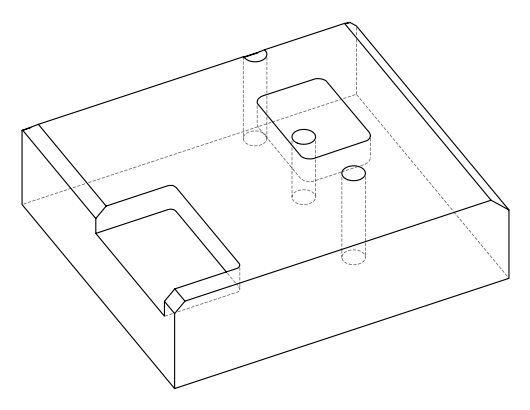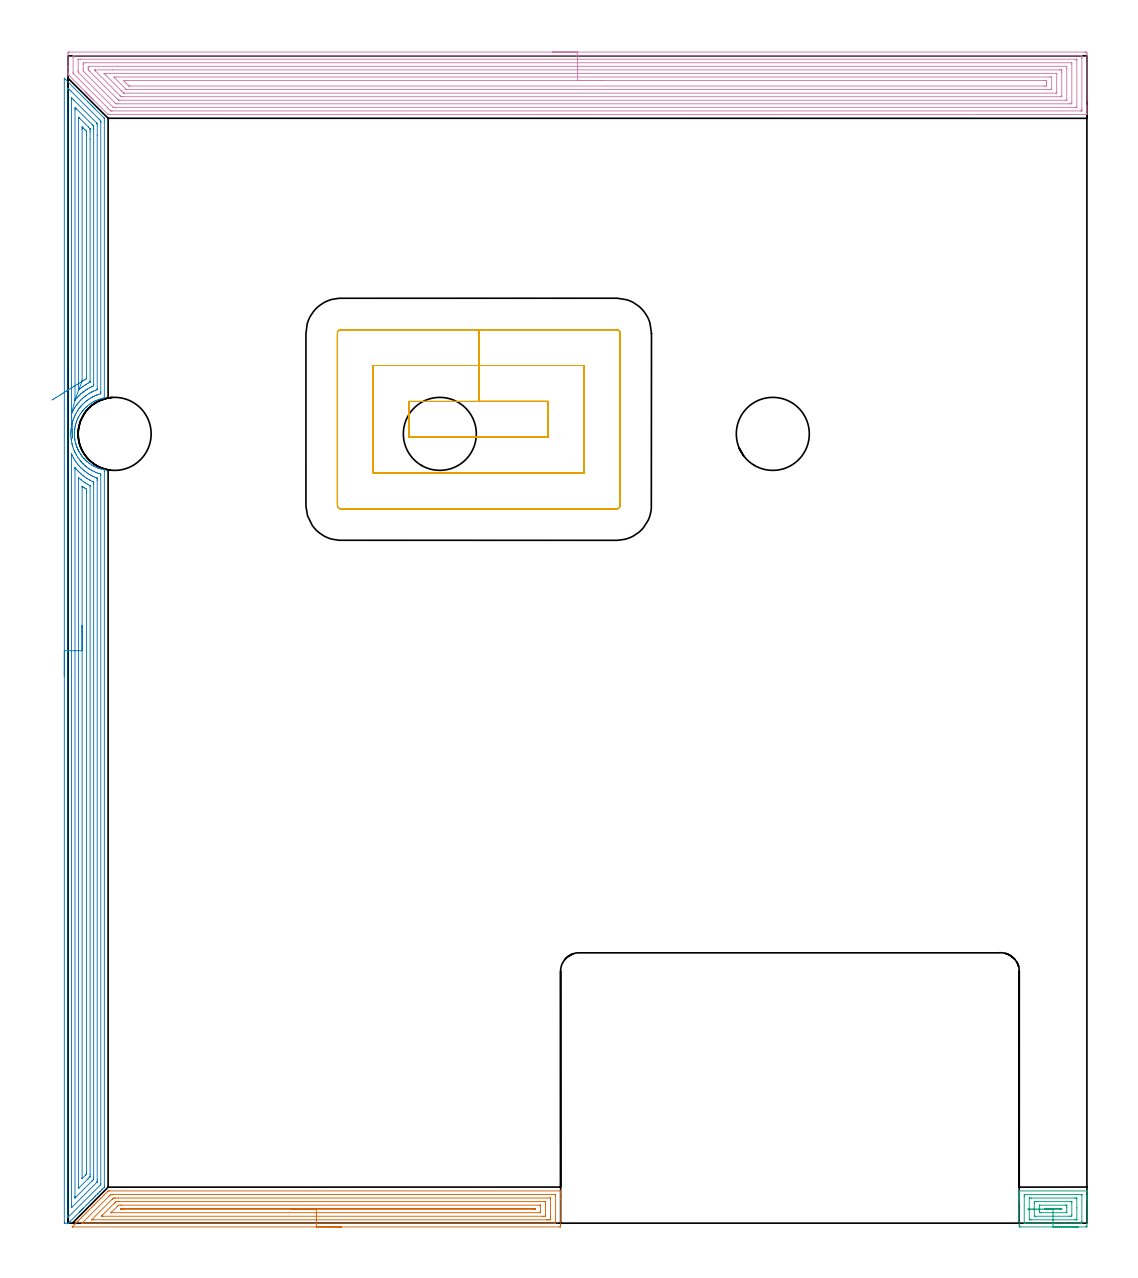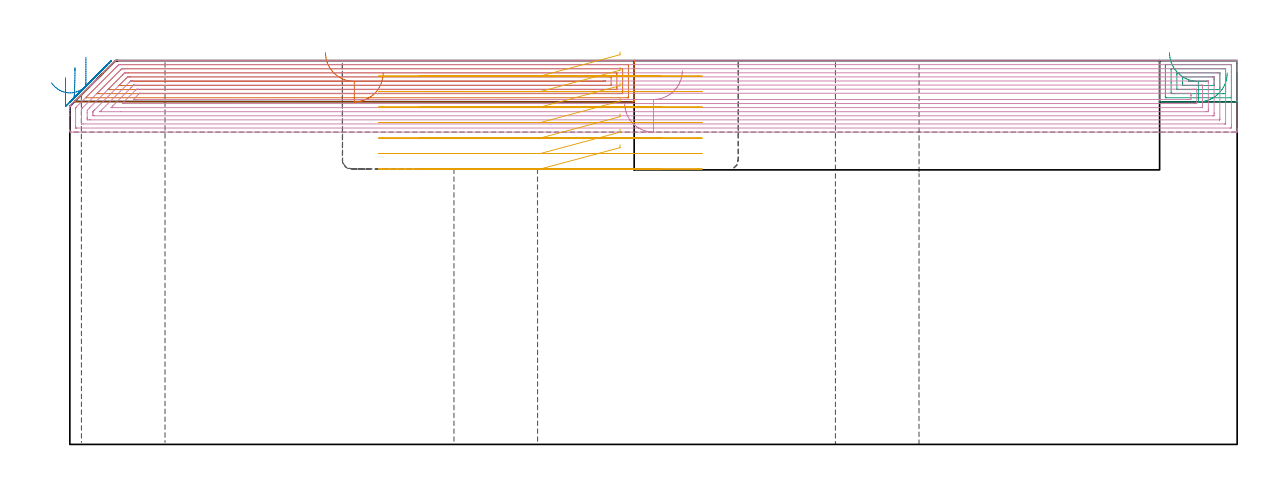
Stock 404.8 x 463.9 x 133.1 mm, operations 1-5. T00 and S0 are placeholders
(PLAN: 9 operations, 3 tool changes, 177.2 min)
(1 AREA_MILL | FG_CHAMFER_SURFACE | UGT0205_001 | 9.15 min | 20721 mm3)
(2 AREA_MILL_1 | FG_CHAMFER_SURFACE_1 | UGT0205_001 | 21 min | 57027 mm3)
(3 AREA_MILL_2 | FG_CHAMFER_SURFACE_2 | UGT0205_001 | 1.47 min | 3467 mm3)
(4 AREA_MILL_3 | FG_CHAMFER_SURFACE_3 | UGT0205_001 | 29.19 min | 122460 mm3)
(5 MILL_RECTANGULAR_POCKET | POCKET_RECTANGULAR_STRAIGHT | NXT0201_007 | Follow Part, ap 6.25, ae 75% | 11.94 min | 489332 mm3)
(6 MILL_SLOT | SLOT_PARTIAL_RECTANGULAR | NXT0201_011 | Follow Part, ap 3, ae 75% | 102.95 min | 739385 mm3)
(7 INDEXABLE_INSERT_DRILL_THROUGH_HOLE_FROM_SOLID | STEP1HOLE | NXT0302_029 | 0.55 min | 86597 mm3)
(8 INDEXABLE_INSERT_DRILL_THROUGH_HOLE_FROM_SOLID_1 | STEP1HOLE_1 | NXT0302_029 | 0.41 min | 63104 mm3)
(9 INDEXABLE_INSERT_DRILL_THROUGH_HOLE_FROM_SOLID_2 | STEP1HOLE_2 | NXT0302_029 | 0.55 min | 87739 mm3)
(TOOL UGT0205_001 | Chamfer Mill 20 x 3 x 45 deg. | D20 FL50 Z2)
(TOOL NXT0201_007 | ENDMILL 25mm [R216.25-25050GCK54P 1620] | D25 R3 FL54 Z5)
(TOOL NXT0201_011 | ENDMILL 12mm [2P460-1200-NA 1630] | D12 FL38 Z6)
(TOOL NXT0302_029 | Index. Insert Drill 29mm [880-D2900L32-05] | D29 PA176 FL145 Z2)
(OP 1 AREA_MILL)
G17 G21 G94 G90
T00 M6
G54
G17 G0 G90 X108.65 Y-1.5 S1061 M3
G43 Z143.1 H0
Z128.8
G94 G1 X108.612 Z127.928 F250.
X108.498 Z127.064
X108.309 Z126.212
X108.047 Z125.38
X107.713 Z124.574
X107.31 Z123.8
X106.841 Z123.064
X106.31 Z122.372
X105.721 Z121.729
X105.078 Z121.14
X104.386 Z120.609
X103.65 Z120.14
X102.876 Z119.737
X102.07 Z119.403
X101.238 Z119.141
X100.386 Z118.952
X99.521 Z118.838
X98.65 Z118.8
X1.766
X1.733 Y-1.499 Z118.801
X1.618 Y-1.492 Z118.806
X1.67 Y-1.434 Z118.864
X1.766 Y-1.334 Z118.964
X2.777 Y-0.323 Z119.976
X2.993 Y-0.106 Z120.192
X3.105 Y0.007 Z120.303
X3.45 Y0.35 Z120.65
X3.648 Y0.548 Z120.848
X3.879 Y0.78 Z121.078
X3.998 Y0.9 Z121.196
X4.366 Y1.266 Z121.566
X4.519 Y1.419 Z121.719
X5.058 Y1.96 Z122.255
X5.337 Y2.238 Z122.537
X5.39 Y2.29 Z122.59
X5.943 Y2.846 Z123.141
X6.23 Y3.13 Z123.43
X6.829 Y3.731 Z124.027
X7.123 Y4.023 Z124.323
X7.715 Y4.617 Z124.912
X8.003 Y4.904 Z125.203
X8.016 Y4.916 Z125.216
X8.6 Y5.502 Z125.798
X8.946 Y5.846 Z126.146
X9.486 Y6.388 Z126.684
X10.078 Y6.978 Z127.278
X10.249 Y7.15 Z127.447
X10.372 Y7.273 Z127.57
X10.964 Y7.864 Z128.163
X11.133 Y8.035 Z128.332
X11.257 Y8.159 Z128.456
X11.849 Y8.749 Z129.049
X12.035 Y8.936 Z129.233
X12.143 Y9.045 Z129.342
X12.735 Y9.635 Z129.935
X12.927 Y9.829 Z130.126
X13.029 Y9.93 Z130.228
X13.62 Y10.52 Z130.82
X14.267 Y11.167 Z131.466
X15.16 Y12.06 Z132.359
X15.357 Y12.257 Z132.557
X15.835 Y12.735 Z133.035
X15.905 Y12.799 Z133.085
X16.499 Y12.8 Z133.1
X195.534
X195.69 Y12.797 Z133.088
X195.693 Y12.777 Z133.068
X195.7 Y12.422 Z132.722
Y12.064 Z132.363
Y11.406 Z131.701
Y10.192 Z130.488
Y9.635 Z129.929
Y-0.713 Z119.584
X195.697 Y-0.991 Z119.306
X195.691 Y-1.492 Z118.806
X195.595 Y-1.495 Z118.803
X195.088 Y-1.5 Z118.8
X98.65
Y-0.086 Z120.214
X5.764
X5.588 Y-0.083 Z120.217
X5.502 Y-0.079 Z120.221
X5.483 Y-0.077 Z120.223
X5.489 Y-0.069 Z120.231
X5.521 Y-0.033 Z120.267
X5.613 Y0.063 Z120.363
X5.709 Y0.159 Z120.459
X16.284 Y10.734 Z131.034
X16.499 Y10.947 Z131.247
X16.734 Y11.173 Z131.473
X16.961 Y11.379 Z131.679
X17.392 Y11.385 Z131.685
X17.413 Y11.386 Z131.686
X193.524 Y11.385 Z131.685
X193.624 Y11.384 Z131.684
X193.674 Y11.381 Z131.681
X193.69 Y11.379 Z131.679
X193.692 Y11.363 Z131.663
X193.696 Y11.256 Z131.556
X193.7 Y11.011 Z131.311
Y0.385 Z120.685
X193.696 Y-0.01 Z120.29
X193.692 Y-0.062 Z120.238
X193.688 Y-0.08 Z120.22
X193.682 Y-0.081 Z120.219
X193.629 Y-0.084 Z120.216
X193.52 Y-0.085 Z120.215
X193.302 Y-0.086 Z120.214
X98.65
Y1.328 Z121.628
X10.249 Y1.329 Z121.629
X9.694 Y1.33 Z121.63
X9.379 Y1.333 Z121.633
X9.356 Y1.335 Z121.635
X9.349 Y1.34 Z121.64
X9.35 Y1.345 Z121.645
X9.356 Y1.356 Z121.656
X17.514 Y9.514 Z129.814
X17.637 Y9.635 Z129.935
X17.964 Y9.953 Z130.253
X18.285 Y9.965 Z130.265
X18.841 Y9.97 Z130.27
X20.071 Y9.972 Z130.272
X191.516 Y9.971 Z130.271
X191.629 Y9.969 Z130.269
X191.669 Y9.967 Z130.267
X191.685 Y9.966 Z130.266
X191.69 Y9.938 Z130.238
X191.695 Y9.817 Z130.117
X191.699 Y9.635 Z129.935
X191.7 Y2.368 Z122.668
X191.696 Y1.665 Z121.965
X191.692 Y1.49 Z121.79
X191.676 Y1.335 Z121.635
X191.516 Y1.334 Z121.634
X190.961 Y1.33 Z121.63
X190.623 Y1.329 Z121.629
X190.07 Y1.328 Z121.628
X98.65
Y2.743 Z123.043
X13.82
X13.625 Y2.744 Z123.044
X13.305 Y2.75 Z123.05
X13.214 Y2.754 Z123.054
X13.27 Y2.815 Z123.115
X13.343 Y2.893 Z123.193
X13.408 Y2.959 Z123.259
X13.6 Y3.151 Z123.451
X18.299 Y7.85 Z128.15
X18.745 Y8.293 Z128.593
X18.892 Y8.437 Z128.737
X19.009 Y8.548 Z128.848
X19.178 Y8.552 Z128.852
X19.374 Y8.555 Z128.855
X20.071 Y8.557 Z128.857
X20.265
X189.031
X189.596 Y8.553 Z128.853
X189.657 Y8.551 Z128.851
X189.69 Y8.548 Z128.848
X189.692 Y8.503 Z128.803
X189.696 Y8.3 Z128.6
X189.7 Y7.894 Z128.194
Y3.436 Z123.736
X189.695 Y3.008 Z123.308
X189.691 Y2.795 Z123.095
X189.688 Y2.749 Z123.049
X189.636 Y2.747 Z123.047
X189.534 Y2.745 Z123.045
X188.837 Y2.743 Z123.043
X188.643
X98.65
Y4.157 Z124.457
X17.226
X17.115 Y4.159 Z124.459
X17.077 Y4.162 Z124.462
X17.073 Y4.163 Z124.463
X17.084 Y4.178 Z124.478
X17.136 Y4.236 Z124.536
X17.22 Y4.322 Z124.622
X17.306 Y4.408 Z124.708
X19.529 Y6.631 Z126.931
X19.877 Y6.978 Z127.278
X19.974 Y7.074 Z127.374
X20.009 Y7.106 Z127.406
X20.038 Y7.128 Z127.428
X20.071 Y7.136 Z127.436
X20.799 Y7.142 Z127.442
X20.964 Y7.143 Z127.443
X187.217
X187.55 Y7.141 Z127.441
X187.644 Y7.139 Z127.439
X187.691 Y7.135 Z127.435
X187.694 Y7.126 Z127.426
X187.698 Y7.07 Z127.37
X187.699 Y6.978 Z127.278
Y4.565 Z124.865
X187.695 Y4.322 Z124.622
X187.69 Y4.168 Z124.468
X187.384 Y4.161 Z124.461
X187.217 Y4.158 Z124.458
X98.65 Y4.157 Z124.457
Y5.571 Z125.871
X21.857
X21.489 Y5.572 Z125.872
X21.017 Y5.577 Z125.877
X20.964 Y5.578 Z125.878
X20.96 Y5.601 Z125.901
X20.964 Y5.612 Z125.912
X21.06 Y5.701 Z126.001
X21.095 Y5.722 Z126.022
X21.137 Y5.724 Z126.024
X21.332 Y5.728 Z126.028
X21.49 Y5.729 Z126.029
X21.857
X185.106 Y5.728 Z126.028
X185.265 Y5.727 Z126.027
X185.639 Y5.722 Z126.022
X185.69 Y5.716 Z126.016
X185.692 Y5.67 Z125.97
X185.669 Y5.578 Z125.878
X185.564 Y5.576 Z125.876
X185.265 Y5.573 Z125.873
X184.898 Y5.571 Z125.871
X184.532
X98.65
X97.778 Z125.909
X96.913 Z126.023
X96.062 Z126.212
X95.23 Z126.474
X94.424 Z126.808
X93.65 Z127.211
X92.914 Z127.68
X92.222 Z128.211
X91.579 Z128.8
X90.989 Z129.443
X90.458 Z130.135
X89.99 Z130.871
X89.587 Z131.645
X89.253 Z132.451
X88.991 Z133.283
X88.802 Z134.135
X88.688 Z135.
X88.65 Z135.871
G0 Z143.1
M5
M2
(OP 2 AREA_MILL_1)
G17 G21 G94 G90
T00 M6
G54
G17 G0 G90 X-1.5 Y217.45 S1061 M3
G43 Z143.1 H0
Z127.2
G94 G1 Y217.488 Z126.328 F250.
Y217.602 Z125.464
Y217.791 Z124.612
Y218.053 Z123.78
Y218.387 Z122.974
Y218.79 Z122.2
Y219.259 Z121.464
Y219.79 Z120.772
Y220.379 Z120.129
Y221.022 Z119.54
Y221.714 Z119.008
Y222.45 Z118.54
Y223.224 Z118.137
Y224.03 Z117.803
Y224.862 Z117.541
Y225.714 Z117.352
Y226.579 Z117.238
Y227.45 Z117.2
Y454.584
X-1.498 Y454.882 Z117.202
X-1.497 Y454.889 Z117.203
X-1.493 Y454.892 Z117.206
X-1.473 Y454.873 Z117.227
X-1.045 Y454.446 Z117.652
X7.846 Y445.554 Z126.546
X8.213 Y445.188 Z126.91
X8.696 Y444.704 Z127.396
X8.938 Y444.463 Z127.636
X9.095 Y444.307 Z127.79
X9.248 Y444.153 Z127.946
X9.385 Y444.016 Z128.083
X9.536 Y443.866 Z128.231
X9.683 Y443.718 Z128.381
X9.831 Y443.57 Z128.529
X9.977 Y443.425 Z128.672
X10.119 Y443.282 Z128.816
X10.278 Y443.123 Z128.976
X10.418 Y442.984 Z129.114
X10.554 Y442.847 Z129.252
X10.725 Y442.676 Z129.422
X14.297 Y439.104 Z132.995
X14.387 Y439.007 Z133.085
X14.394 Y438.996 Z133.092
X14.4 Y438.211 Z133.1
Y327.995
X14.396 Y327.874 Z133.09
X14.198 Y327.82 Z132.893
X14.1 Y327.797 Z132.798
X13.653 Y327.697 Z132.351
X12.775 Y327.461 Z131.474
X12.458 Y327.362 Z131.157
X12.336 Y327.323 Z131.034
X12.181 Y327.269 Z130.879
X11.899 Y327.171 Z130.597
X11.022 Y326.8 Z129.718
X10.859 Y326.72 Z129.553
X10.66 Y326.624 Z129.359
X10.569 Y326.579 Z129.268
X10.418 Y326.505 Z129.113
X10.332 Y326.463 Z129.03
X10.144 Y326.371 Z128.843
X9.963 Y326.276 Z128.663
X9.266 Y325.853 Z127.965
X8.552 Y325.381 Z127.252
X8.389 Y325.26 Z127.088
X7.512 Y324.561 Z126.211
X7.435 Y324.495 Z126.133
X7.425 Y324.487 Z126.123
X7.332 Y324.4 Z126.028
X7.112 Y324.198 Z125.812
X7.025 Y324.117 Z125.724
X6.891 Y323.985 Z125.589
X6.635 Y323.736 Z125.333
X6.498 Y323.593 Z125.196
X6.238 Y323.305 Z124.937
X6.123 Y323.176 Z124.821
X6.009 Y323.045 Z124.708
X5.757 Y322.752 Z124.457
X5.713 Y322.698 Z124.413
X5.376 Y322.255 Z124.073
X5.277 Y322.12 Z123.977
X5.048 Y321.804 Z123.748
X4.88 Y321.552 Z123.579
X4.484 Y320.91 Z123.184
X4.238 Y320.468 Z122.936
X4.165 Y320.328 Z122.861
X4.003 Y320.022 Z122.702
X3.794 Y319.57 Z122.492
X3.599 Y319.121 Z122.297
X3.424 Y318.675 Z122.123
X3.263 Y318.227 Z121.962
X3.125 Y317.808 Z121.825
X2.998 Y317.332 Z121.695
X2.866 Y316.756 Z121.562
X2.811 Y316.524 Z121.51
X2.792 Y316.438 Z121.49
X2.695 Y315.863 Z121.391
X2.64 Y315.544 Z121.338
X2.604 Y315.262 Z121.302
X2.584 Y315.097 Z121.28
X2.575 Y314.97 Z121.267
X2.547 Y314.649 Z121.244
X2.531 Y314.237 Z121.225
X2.526 Y314.076 Z121.215
X2.512 Y313.755 Z121.206
X2.517 Y313.59 Z121.204
X2.524 Y313.183 Z121.213
X2.525 Y313.068 Z121.22
X2.528 Y312.861 Z121.226
X2.555 Y312.413 Z121.252
X2.568 Y312.29 Z121.262
X2.586 Y312.106 Z121.285
X2.601 Y311.966 Z121.299
X2.687 Y311.397 Z121.381
X2.733 Y311.072 Z121.431
X2.919 Y310.177 Z121.616
X2.949 Y310.058 Z121.646
X3.016 Y309.783 Z121.716
X3.029 Y309.735 Z121.729
X3.125 Y309.391 Z121.825
X3.201 Y309.165 Z121.9
X3.31 Y308.835 Z122.01
X3.364 Y308.691 Z122.063
X3.478 Y308.389 Z122.174
X3.528 Y308.272 Z122.222
X3.584 Y308.134 Z122.282
X3.715 Y307.825 Z122.41
X3.813 Y307.59 Z122.511
X3.853 Y307.494 Z122.551
X3.907 Y307.379 Z122.604
X3.926 Y307.336 Z122.624
X3.952 Y307.284 Z122.649
X4.003 Y307.179 Z122.701
X4.041 Y307.106 Z122.74
X4.134 Y306.932 Z122.831
X4.273 Y306.668 Z122.973
X4.309 Y306.6 Z123.008
X4.568 Y306.15 Z123.267
X4.841 Y305.706 Z123.54
X4.88 Y305.646 Z123.579
X5.022 Y305.444 Z123.717
X5.127 Y305.291 Z123.824
X5.172 Y305.225 Z123.869
X5.471 Y304.811 Z124.171
X5.612 Y304.628 Z124.312
X5.63 Y304.606 Z124.33
X5.769 Y304.435 Z124.468
X6.213 Y303.917 Z124.91
X6.303 Y303.819 Z125.
X6.423 Y303.689 Z125.119
X6.636 Y303.465 Z125.332
X7.087 Y303.023 Z125.786
X7.378 Y302.764 Z126.076
X7.511 Y302.645 Z126.211
X8.137 Y302.128 Z126.834
X8.262 Y302.031 Z126.96
X8.39 Y301.939 Z127.087
X9.267 Y301.341 Z127.964
X9.434 Y301.234 Z128.132
X9.787 Y301.027 Z128.486
X9.977 Y300.923 Z128.676
X10.143 Y300.832 Z128.843
X11.021 Y300.393 Z129.72
X11.299 Y300.274 Z129.998
X11.517 Y300.181 Z130.216
X11.767 Y300.085 Z130.467
X11.898 Y300.035 Z130.597
X12.031 Y299.991 Z130.729
X12.181 Y299.941 Z130.877
X12.606 Y299.798 Z131.306
X12.638 Y299.788 Z131.338
X12.776 Y299.742 Z131.474
X13.063 Y299.662 Z131.758
X13.654 Y299.497 Z132.35
X14.051 Y299.404 Z132.75
X14.369 Y299.341 Z133.069
X14.393 Y299.328 Z133.093
X14.4 Y298.894 Z133.1
Y14.903
X14.394 Y14.303 Z133.089
X14.387 Y14.286 Z133.086
X14.386 Y14.285 Z133.085
X13.626 Y13.526 Z132.326
X13.357 Y13.255 Z132.053
X12.774 Y12.674 Z131.474
X12.475 Y12.373 Z131.17
X11.877 Y11.777 Z130.577
X11.593 Y11.491 Z130.288
X10.916 Y10.816 Z129.616
X10.539 Y10.438 Z129.236
X9.988 Y9.888 Z128.688
X9.646 Y9.545 Z128.343
X9.059 Y8.959 Z127.759
X8.36 Y8.26 Z127.06
X7.412 Y7.312 Z126.111
X6.073 Y5.972 Z124.772
X6.009 Y5.907 Z124.706
X5.947 Y5.846 Z124.646
X5.775 Y5.675 Z124.474
X5.715 Y5.614 Z124.412
X5.657 Y5.556 Z124.356
X5.477 Y5.377 Z124.176
X5.421 Y5.32 Z124.118
X5.367 Y5.266 Z124.065
X5.18 Y5.079 Z123.879
X5.127 Y5.026 Z123.824
X5.076 Y4.976 Z123.775
X4.882 Y4.782 Z123.581
X4.833 Y4.732 Z123.53
X4.786 Y4.686 Z123.485
X4.584 Y4.484 Z123.283
X4.54 Y4.438 Z123.237
X0.719 Y0.619 Z119.419
X0.417 Y0.316 Z119.116
X0.278 Y0.176 Z118.974
X0.117 Y0.019 Z118.814
X0.093 Y0.004 Z118.79
X0.057 Y0.001 Z118.756
X0.044 Y0. Z118.742
X-1.21 Z117.485
X-1.375 Z117.321
X-1.491 Y0.003 Z117.205
X-1.496 Y0.167 Z117.204
X-1.5 Y0.398 Z117.2
Y227.45
X-0.086 Z118.614
X-0.085 Y450.635 Z118.615
X-0.084 Y450.714 Z118.616
X-0.079 Y450.999 Z118.621
X0.013 Y450.925 Z118.713
X0.233 Y450.714 Z118.933
X0.719 Y450.231 Z119.419
X1.13 Y449.821 Z119.83
X12.181 Y438.769 Z130.881
X12.735 Y438.211 Z131.435
X12.924 Y438.014 Z131.624
X12.979 Y437.951 Z131.679
X12.981 Y437.905 Z131.681
X12.983 Y437.804 Z131.683
X12.986 Y437.396 Z131.686
Y437.318
X12.985 Y330.23 Z131.685
Y330.151
X12.979 Y329.745 Z131.679
X12.966 Y329.558 Z131.666
X12.814 Y329.511 Z131.514
X12.181 Y329.322 Z130.881
X12.133 Y329.307 Z130.833
X11.98 Y329.258 Z130.68
X11.482 Y329.074 Z130.182
X11.299 Y329. Z129.999
X10.859 Y328.812 Z129.559
X10.418 Y328.615 Z129.118
X10.249 Y328.536 Z128.949
X9.894 Y328.365 Z128.594
X9.656 Y328.243 Z128.356
X9.536 Y328.177 Z128.236
X9.096 Y327.918 Z127.796
X8.654 Y327.651 Z127.354
X8.546 Y327.582 Z127.246
X8.377 Y327.472 Z127.077
X8.017 Y327.225 Z126.717
X7.773 Y327.05 Z126.473
X7.508 Y326.847 Z126.208
X7.164 Y326.579 Z125.864
X7.013 Y326.456 Z125.713
X6.891 Y326.354 Z125.591
X6.537 Y326.044 Z125.237
X6.145 Y325.686 Z124.845
X6.076 Y325.619 Z124.776
X6.009 Y325.552 Z124.709
X5.638 Y325.169 Z124.338
X5.29 Y324.793 Z123.99
X5.213 Y324.706 Z123.913
X5.127 Y324.606 Z123.827
X4.808 Y324.223 Z123.508
X4.554 Y323.9 Z123.254
X4.42 Y323.723 Z123.12
X4.246 Y323.486 Z122.946
X4.049 Y323.206 Z122.749
X3.914 Y323.007 Z122.614
X3.699 Y322.668 Z122.399
X3.355 Y322.114 Z122.055
X3.048 Y321.541 Z121.748
X2.879 Y321.221 Z121.579
X2.75 Y320.95 Z121.45
X2.482 Y320.372 Z121.182
X2.469 Y320.342 Z121.169
X2.463 Y320.328 Z121.163
X2.217 Y319.703 Z120.917
X2.118 Y319.435 Z120.818
X1.981 Y319.049 Z120.681
X1.815 Y318.542 Z120.515
X1.786 Y318.448 Z120.486
X1.766 Y318.374 Z120.466
X1.6 Y317.728 Z120.3
X1.586 Y317.664 Z120.286
X1.582 Y317.649 Z120.282
X1.428 Y316.931 Z120.128
X1.396 Y316.756 Z120.096
X1.298 Y316.169 Z119.998
X1.25 Y315.863 Z119.95
X1.189 Y315.386 Z119.889
X1.155 Y314.97 Z119.855
X1.132 Y314.551 Z119.832
X1.112 Y314.076 Z119.812
X1.102 Y313.688 Z119.802
X1.111 Y313.183 Z119.811
X1.121 Y312.776 Z119.821
X1.148 Y312.29 Z119.848
X1.194 Y311.809 Z119.894
X1.246 Y311.397 Z119.946
X1.338 Y310.77 Z120.038
X1.383 Y310.504 Z120.083
X1.552 Y309.66 Z120.252
X1.563 Y309.611 Z120.263
X1.6 Y309.451 Z120.3
X1.8 Y308.718 Z120.5
X1.888 Y308.427 Z120.588
X2.096 Y307.825 Z120.796
X2.415 Y307. Z121.115
X2.443 Y306.932 Z121.143
X2.482 Y306.841 Z121.182
X2.728 Y306.288 Z121.428
X2.849 Y306.039 Z121.549
X3.265 Y305.246 Z121.965
X3.323 Y305.146 Z122.023
X3.364 Y305.077 Z122.064
X3.874 Y304.253 Z122.574
X4.246 Y303.721 Z122.946
X4.508 Y303.36 Z123.208
X4.781 Y303.012 Z123.481
X5.127 Y302.594 Z123.827
X5.238 Y302.467 Z123.938
X5.608 Y302.064 Z124.308
X6.009 Y301.646 Z124.709
X6.033 Y301.622 Z124.733
X6.083 Y301.574 Z124.783
X6.506 Y301.188 Z125.206
X6.891 Y300.85 Z125.591
X7.089 Y300.681 Z125.789
X7.467 Y300.377 Z126.167
X7.773 Y300.149 Z126.473
X8.292 Y299.788 Z126.992
X8.654 Y299.548 Z127.354
X9.263 Y299.171 Z127.963
X9.536 Y299.024 Z128.236
X9.779 Y298.895 Z128.479
X10.418 Y298.584 Z129.118
X10.981 Y298.324 Z129.681
X11.299 Y298.202 Z129.999
X11.836 Y298.001 Z130.536
X12.181 Y297.886 Z130.881
X12.35 Y297.83 Z131.05
X12.815 Y297.687 Z131.515
X12.901 Y297.658 Z131.601
X12.979 Y297.628 Z131.679
X12.986 Y297.108 Z131.686
X12.985 Y15.796 Z131.685
X12.98 Y15.389 Z131.68
X12.979 Y15.342 Z131.679
X12.952 Y15.311 Z131.652
X12.899 Y15.252 Z131.599
X12.809 Y15.16 Z131.509
X-0.058 Y2.293 Z118.642
X-0.076 Y2.279 Z118.624
X-0.081 Y2.317 Z118.619
X-0.083 Y2.4 Z118.617
X-0.085 Y2.819 Z118.615
X-0.086 Y3.215 Z118.614
Y227.45
X1.328 Z120.028
X1.329 Y305.288 Z120.029
X1.33 Y305.42 Z120.03
X1.333 Y305.583 Z120.033
X1.334 Y305.625 Z120.034
X1.365 Y305.571 Z120.065
X1.414 Y305.469 Z120.114
X1.444 Y305.403 Z120.144
X1.523 Y305.224 Z120.223
X1.56 Y305.146 Z120.26
X1.6 Y305.064 Z120.3
X2.031 Y304.253 Z120.731
X2.191 Y303.959 Z120.891
X2.482 Y303.46 Z121.182
X2.542 Y303.36 Z121.242
X2.64 Y303.2 Z121.34
X3.134 Y302.467 Z121.834
X3.364 Y302.144 Z122.064
X3.797 Y301.574 Z122.497
X4.246 Y301.038 Z122.946
X4.563 Y300.681 Z123.263
X5.127 Y300.09 Z123.827
X5.439 Y299.788 Z124.139
X6.009 Y299.272 Z124.709
X6.453 Y298.895 Z125.153
X6.891 Y298.546 Z125.591
X7.652 Y298.001 Z126.352
X7.773 Y297.919 Z126.473
X8.02 Y297.751 Z126.72
X8.654 Y297.373 Z127.354
X9.121 Y297.108 Z127.821
X9.536 Y296.897 Z128.236
X9.951 Y296.688 Z128.651
X10.418 Y296.485 Z129.118
X11.063 Y296.215 Z129.763
X11.299 Y296.129 Z129.999
X11.432 Y296.081 Z130.132
X11.564 Y296.024 Z130.264
X11.567 Y295.945 Z130.267
X11.571 Y295.322 Z130.271
Y295.047
Y17.307
X11.569 Y16.689 Z130.269
X11.567 Y16.418 Z130.267
X11.565 Y16.379 Z130.265
X11.546 Y16.356 Z130.246
X11.493 Y16.297 Z130.193
X11.299 Y16.099 Z129.999
X1.6 Y6.4 Z120.3
X1.386 Y6.19 Z120.086
X1.361 Y6.169 Z120.061
X1.335 Y6.151 Z120.035
X1.331 Y6.181 Z120.031
X1.33 Y6.206 Z120.03
X1.329 Y6.247 Z120.029
Y6.865
X1.328 Y227.45 Z120.028
X2.743 Z121.443
Y299.523
X2.744 Y299.788 Z121.444
X2.748 Y300.144 Z121.448
X2.749 Y300.186 Z121.449
X2.803 Y300.125 Z121.503
X2.919 Y299.991 Z121.619
X3.093 Y299.788 Z121.793
X3.364 Y299.474 Z122.064
X3.892 Y298.895 Z122.592
X4.246 Y298.525 Z122.946
X4.789 Y298.001 Z123.489
X5.127 Y297.696 Z123.827
X5.811 Y297.108 Z124.511
X6.009 Y296.954 Z124.709
X6.611 Y296.498 Z125.311
X6.891 Y296.302 Z125.591
X7.016 Y296.215 Z125.716
X7.472 Y295.917 Z126.172
X7.773 Y295.733 Z126.473
X8.464 Y295.322 Z127.164
X8.654 Y295.221 Z127.354
X8.863 Y295.111 Z127.563
X9.536 Y294.783 Z128.236
X10.12 Y294.505 Z128.82
X10.151 Y294.487 Z128.851
X10.153 Y294.47 Z128.853
X10.155 Y294.429 Z128.855
X10.157 Y293.8 Z128.857
Y293.536
Y18.475
X10.156 Y17.847 Z128.856
X10.153 Y17.582 Z128.853
X10.15 Y17.429 Z128.85
X10.061 Y17.322 Z128.761
X9.928 Y17.185 Z128.628
X9.536 Y16.785 Z128.236
X9.489 Y16.737 Z128.189
X2.833 Y10.082 Z121.533
X2.804 Y10.055 Z121.504
X2.77 Y10.027 Z121.47
X2.75 Y10.011 Z121.45
X2.748 Y10.042 Z121.448
X2.745 Y10.172 Z121.445
X2.743 Y10.438 Z121.443
Y10.615
Y227.45
X4.157 Z122.857
Y295.502
X4.159 Y295.682 Z122.859
X4.164 Y296.041 Z122.864
X4.172 Y296.164 Z122.872
X4.193 Y296.149 Z122.893
X4.246 Y296.106 Z122.946
X4.959 Y295.493 Z123.659
X5.127 Y295.353 Z123.827
X5.165 Y295.322 Z123.865
X6.009 Y294.699 Z124.709
X6.385 Y294.429 Z125.085
X6.891 Y294.093 Z125.591
X7.718 Y293.591 Z126.418
X7.773 Y293.56 Z126.473
X7.814 Y293.536 Z126.514
X8.654 Y293.086 Z127.354
X8.71 Y293.055 Z127.41
X8.736 Y293.028 Z127.436
X8.743 Y292.643 Z127.443
Y19.279
X8.736 Y18.475 Z127.436
X8.729 Y18.439 Z127.429
X8.711 Y18.417 Z127.411
X8.654 Y18.356 Z127.354
X8.271 Y17.97 Z126.971
X7.884 Y17.582 Z126.584
X4.278 Y13.977 Z122.978
X4.246 Y13.946 Z122.946
X4.211 Y13.916 Z122.911
X4.164 Y13.878 Z122.864
X4.161 Y13.92 Z122.861
X4.158 Y14.01 Z122.858
X4.157 Y14.099 Z122.857
Y227.45
X5.571 Z124.271
Y292.193
X5.574 Y292.643 Z124.274
X5.576 Y292.714 Z124.276
X5.577 Y292.739 Z124.277
X5.594 Y292.736 Z124.294
X5.74 Y292.643 Z124.44
X6.009 Y292.467 Z124.709
X6.499 Y292.147 Z125.199
X6.891 Y291.912 Z125.591
X7.158 Y291.75 Z125.858
X7.322 Y291.633 Z126.022
X7.324 Y291.528 Z126.024
X7.327 Y291.308 Z126.027
X7.329 Y290.857 Z126.029
Y290.413
Y20.261
X7.327 Y19.819 Z126.027
X7.324 Y19.593 Z126.024
X7.322 Y19.486 Z126.022
X7.215 Y19.368 Z125.915
X7.054 Y19.203 Z125.754
X6.891 Y19.039 Z125.591
X5.723 Y17.872 Z124.423
X5.604 Y17.755 Z124.304
X5.583 Y17.738 Z124.283
X5.578 Y17.737 Z124.278
X5.576 Y17.742 Z124.276
X5.573 Y17.801 Z124.273
X5.571 Y18.026 Z124.271
Y227.45
Y228.322 Z124.309
Y229.187 Z124.423
Y230.038 Z124.612
Y230.87 Z124.874
Y231.676 Z125.208
Y232.45 Z125.611
Y233.186 Z126.08
Y233.878 Z126.611
Y234.521 Z127.2
Y235.111 Z127.843
Y235.642 Z128.535
Y236.11 Z129.271
Y236.513 Z130.045
Y236.847 Z130.851
Y237.109 Z131.683
Y237.298 Z132.535
Y237.412 Z133.4
Y237.45 Z134.271
G0 Z143.1
X1.775 Y312.056
Z130.485
G1 Y312.054 Z129.613
X1.772 Y312.129 Z128.744
X1.765 Y312.278 Z127.884
X1.755 Y312.503 Z127.041
X1.741 Y312.799 Z126.221
X1.724 Y313.166 Z125.43
X1.705 Y313.601 Z124.673
X1.682 Y314.099 Z123.958
X1.657 Y314.658 Z123.289
X1.629 Y315.273 Z122.671
X1.598 Y315.94 Z122.109
X1.566 Y316.653 Z121.607
X1.532 Y317.407 Z121.17
X1.496 Y318.196 Z120.8
X1.459 Y319.015 Z120.5
X1.421 Y319.856 Z120.273
X1.382 Y320.714 Z120.12
X1.342 Y321.582 Z120.042
X1.335 Y321.729 Z120.035
X1.331 Y321.919 Z120.031
X1.329 Y322.114 Z120.029
Y322.272
Y446.523
X1.333 Y447.142 Z120.033
X1.334 Y447.148 Z120.034
X1.352 Y447.142 Z120.052
X1.6 Y446.898 Z120.3
X2.252 Y446.249 Z120.952
X11.299 Y437.201 Z129.999
X11.49 Y437.006 Z130.19
X11.537 Y436.956 Z130.237
X11.558 Y436.931 Z130.258
X11.565 Y436.883 Z130.265
X11.568 Y436.701 Z130.268
X11.57 Y436.425 Z130.27
X11.572 Y432.295 Z130.272
X11.571 Y331.662 Z130.271
X11.569 Y331.387 Z130.269
X11.565 Y331.204 Z130.265
X11.563 Y331.182 Z130.263
X11.557 Y331.177 Z130.257
X11.538 Y331.166 Z130.238
X11.203 Y331.045 Z129.903
X10.647 Y330.813 Z129.347
X10.418 Y330.713 Z129.118
X10.035 Y330.539 Z128.735
X9.536 Y330.305 Z128.236
X9.433 Y330.256 Z128.133
X9.224 Y330.151 Z127.924
X8.858 Y329.946 Z127.558
X8.654 Y329.826 Z127.354
X8.304 Y329.613 Z127.004
X7.738 Y329.258 Z126.438
X7.237 Y328.908 Z125.937
X6.891 Y328.65 Z125.591
X6.731 Y328.527 Z125.431
X6.526 Y328.365 Z125.226
X6.24 Y328.131 Z124.94
X6.009 Y327.936 Z124.709
X5.764 Y327.72 Z124.464
X5.491 Y327.472 Z124.191
X5.305 Y327.293 Z124.005
X5.127 Y327.117 Z123.827
X4.864 Y326.846 Z123.564
X4.611 Y326.579 Z123.311
X4.437 Y326.386 Z123.137
X4.246 Y326.168 Z122.946
X4.026 Y325.909 Z122.726
X3.841 Y325.686 Z122.541
X3.631 Y325.415 Z122.331
X3.364 Y325.063 Z122.064
X3.25 Y324.908 Z121.95
X3.168 Y324.793 Z121.868
X2.888 Y324.382 Z121.588
X2.577 Y323.9 Z121.277
X2.54 Y323.841 Z121.24
X2.482 Y323.745 Z121.182
X2.213 Y323.28 Z120.913
X2.059 Y323.007 Z120.759
X1.898 Y322.706 Z120.598
X1.6 Y322.134 Z120.3
X1.594 Y322.12 Z120.294
X1.493 Y321.901 Z120.193
X1.41 Y321.726 Z120.11
X1.342 Y321.582 Z120.042
X2.753 Y327.01 Z121.453
X2.749 Y327.021 Z121.449
X2.747 Y327.069 Z121.447
X2.744 Y327.207 Z121.444
X2.743 Y327.472 Z121.443
Y327.857
Y442.412
X2.745 Y442.676 Z121.445
X2.75 Y443.299 Z121.45
X3.364 Y442.687 Z122.064
X9.626 Y436.425 Z128.326
X9.718 Y436.33 Z128.418
X9.908 Y436.132 Z128.608
X10.151 Y435.869 Z128.851
X10.153 Y435.8 Z128.853
X10.155 Y435.532 Z128.855
X10.157 Y434.903 Z128.857
Y434.639
Y333.095
X10.156 Y332.831 Z128.856
X10.154 Y332.752 Z128.854
X10.151 Y332.716 Z128.851
X10.146 Y332.703 Z128.846
X10.12 Y332.689 Z128.82
X9.536 Y332.415 Z128.236
X9.216 Y332.261 Z127.916
X8.654 Y331.985 Z127.354
X8.623 Y331.969 Z127.323
X8.566 Y331.938 Z127.266
X8.064 Y331.643 Z126.764
X7.773 Y331.468 Z126.473
X7.514 Y331.307 Z126.214
X7.103 Y331.045 Z125.803
X6.976 Y330.958 Z125.676
X6.891 Y330.899 Z125.591
X6.46 Y330.588 Z125.16
X6.009 Y330.248 Z124.709
X5.955 Y330.206 Z124.655
X5.886 Y330.151 Z124.586
X5.468 Y329.806 Z124.168
X5.127 Y329.519 Z123.827
X4.99 Y329.398 Z123.69
X4.836 Y329.258 Z123.536
X4.534 Y328.967 Z123.234
X4.246 Y328.685 Z122.946
X4.088 Y328.525 Z122.788
X3.934 Y328.365 Z122.634
X3.661 Y328.064 Z122.361
X3.364 Y327.733 Z122.064
X3.243 Y327.594 Z121.943
X3.139 Y327.472 Z121.839
X2.81 Y327.074 Z121.51
X2.753 Y327.01 Z121.453
X4.162 Y331.042 Z122.862
X4.16 Y331.045 Z122.86
X4.158 Y331.057 Z122.858
X4.157 Y331.134 Z122.857
Y439.104
X4.158 Y439.193 Z122.858
X4.162 Y439.284 Z122.862
X4.169 Y439.421 Z122.869
X4.246 Y439.349 Z122.946
X4.496 Y439.104 Z123.196
X8.069 Y435.532 Z126.769
X8.654 Y434.939 Z127.354
X8.724 Y434.866 Z127.424
X8.736 Y434.728 Z127.436
X8.74 Y434.639 Z127.44
X8.742 Y434.55 Z127.442
X8.743 Y433.746 Z127.443
Y430.648
Y334.527
X8.742 Y334.437 Z127.442
X8.737 Y334.257 Z127.437
X8.734 Y334.156 Z127.434
X8.712 Y334.142 Z127.412
X8.654 Y334.11 Z127.354
X8.404 Y333.978 Z127.104
X7.918 Y333.724 Z126.618
X7.825 Y333.671 Z126.525
X7.773 Y333.64 Z126.473
X7.272 Y333.338 Z125.972
X6.891 Y333.103 Z125.591
X6.725 Y332.998 Z125.425
X6.469 Y332.831 Z125.169
X6.009 Y332.505 Z124.709
X5.684 Y332.267 Z124.384
X5.248 Y331.938 Z123.948
X5.127 Y331.84 Z123.827
X4.696 Y331.482 Z123.396
X4.246 Y331.103 Z122.946
X4.214 Y331.076 Z122.914
X4.178 Y331.045 Z122.878
X4.168 Y331.041 Z122.868
X4.162 Y331.042 Z122.862
X5.579 Y334.456 Z124.279
X5.575 Y334.536 Z124.275
X5.573 Y334.617 Z124.273
X5.572 Y334.8 Z124.272
X5.571 Y335.06 Z124.271
Y434.639
X5.573 Y435.081 Z124.273
X5.577 Y435.532 Z124.277
X5.578 Y435.56 Z124.278
X5.614 Y435.532 Z124.314
X6.009 Y435.142 Z124.709
X6.513 Y434.639 Z125.213
X6.891 Y434.26 Z125.591
X7.145 Y434.001 Z125.845
X7.272 Y433.868 Z125.972
X7.322 Y433.805 Z126.022
X7.323 Y433.746 Z126.023
X7.327 Y433.304 Z126.027
X7.329 Y432.853 Z126.029
Y432.409
Y335.959
X7.327 Y335.735 Z126.027
X7.325 Y335.623 Z126.025
X7.322 Y335.569 Z126.022
X7.313 Y335.546 Z126.013
X7.264 Y335.51 Z125.964
X7.03 Y335.369 Z125.73
X6.891 Y335.285 Z125.591
X6.481 Y335.031 Z125.181
X6.009 Y334.735 Z124.709
X5.938 Y334.689 Z124.638
X5.665 Y334.509 Z124.365
X5.579 Y334.456 Z124.279
X4.993 Y334.094 Z123.743
X4.37 Y333.709 Z123.269
X3.714 Y333.304 Z122.861
X3.03 Y332.882 Z122.522
X2.323 Y332.446 Z122.254
X1.6 Y331.999 Z122.059
X0.865 Y331.545 Z121.939
X0.123 Y331.087 Z121.895
X-0.619 Y330.629 Z121.927
X-1.355 Y330.174 Z122.035
X-2.081 Y329.726 Z122.218
X-2.79 Y329.288 Z122.475
X-3.478 Y328.863 Z122.803
X-4.139 Y328.455 Z123.2
X-4.768 Y328.067 Z123.664
X-5.36 Y327.701 Z124.19
X-5.91 Y327.361 Z124.775
X-6.415 Y327.049 Z125.415
G0 Z143.1
M5
M2
(OP 3 AREA_MILL_2)
G17 G21 G94 G90
T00 M6
G54
G17 G0 G90 X401.35 Y-1.5 S1061 M3
G43 Z143.1 H0
Z128.8
G94 G1 X401.312 Z127.928 F250.
X401.198 Z127.064
X401.009 Z126.212
X400.747 Z125.38
X400.413 Z124.574
X400.01 Z123.8
X399.542 Z123.064
X399.01 Z122.372
X398.421 Z121.729
X397.778 Z121.14
X397.086 Z120.609
X396.35 Z120.14
X395.576 Z119.737
X394.77 Z119.403
X393.938 Z119.141
X393.086 Z118.952
X392.222 Z118.838
X391.35 Z118.8
X378.458
X377.954 Y-1.494 Z118.803
X377.908 Y-1.491 Z118.805
X377.904 Y-0.991 Z119.305
X377.9 Y-0.435 Z119.861
Y8.749 Z129.043
Y9.408 Z129.706
Y9.635 Z129.932
Y10.294 Z130.591
Y10.52 Z130.817
Y10.973 Z131.272
Y11.838 Z132.137
Y12.292 Z132.59
Y12.54 Z132.839
X377.908 Y12.784 Z133.076
X377.91 Y12.804 Z133.096
X378.01 Y12.8 Z133.1
X404.69
X404.79 Y12.804 Z133.096
X404.792 Y12.784 Z133.076
X404.8 Y12.54 Z132.838
Y10.974 Z131.273
Y10.52 Z130.817
Y10.294 Z130.591
Y9.635 Z129.932
Y9.408 Z129.706
Y8.749 Z129.043
Y-0.991 Z119.305
X404.797 Y-1.324 Z118.973
X404.79 Y-1.491 Z118.805
X404.621 Y-1.499 Z118.799
X404.242 Y-1.5 Z118.8
X391.35
Y-0.086 Z120.214
X380.216
X380.019 Y-0.082 Z120.218
X379.923 Y-0.079 Z120.221
X379.909 Y-0.076 Z120.224
X379.906 Y-0.061 Z120.239
X379.903 Y-0.034 Z120.266
X379.901 Y0.032 Z120.332
X379.9 Y0.229 Z120.529
X379.901 Y10.52 Z130.82
X379.902 Y10.853 Z131.153
X379.91 Y11.19 Z131.49
X379.92 Y11.379 Z131.679
X380.257 Y11.386 Z131.686
X402.484
X402.681 Y11.382 Z131.682
X402.777 Y11.379 Z131.679
X402.791 Y11.376 Z131.676
X402.794 Y11.361 Z131.661
X402.797 Y11.334 Z131.634
X402.799 Y11.268 Z131.568
X402.8 Y11.071 Z131.371
X402.799 Y0.78 Z121.08
X402.798 Y0.447 Z120.747
X402.79 Y0.11 Z120.41
X402.78 Y-0.079 Z120.221
X402.443 Y-0.086 Z120.214
X391.35
Y1.328 Z121.628
X382.904 Y1.329 Z121.629
X382.351 Y1.33 Z121.63
X382.015 Y1.334 Z121.634
X381.912 Y1.335 Z121.635
X381.904 Y1.551 Z121.851
X381.901 Y1.665 Z121.965
X381.9 Y5.207 Z125.507
X381.901 Y9.748 Z130.048
X381.905 Y9.863 Z130.163
X381.91 Y9.938 Z130.238
X381.918 Y9.965 Z130.265
X381.931 Y9.967 Z130.267
X382.015 Y9.969 Z130.269
X382.566 Y9.971 Z130.271
X382.904
X399.796
X400.349 Y9.97 Z130.27
X400.685 Y9.966 Z130.266
X400.788 Y9.965 Z130.265
X400.796 Y9.749 Z130.049
X400.798 Y9.635 Z129.935
X400.8 Y6.093 Z126.393
X400.799 Y1.552 Z121.852
X400.795 Y1.437 Z121.737
X400.79 Y1.362 Z121.662
X400.783 Y1.335 Z121.635
X400.769 Y1.333 Z121.633
X400.685 Y1.331 Z121.631
X400.134 Y1.329 Z121.629
X399.796 Y1.328 Z121.628
X391.35
Y2.743 Z123.043
X384.489
X383.952 Y2.745 Z123.045
X383.922 Y2.747 Z123.047
X383.911 Y2.749 Z123.049
X383.908 Y2.762 Z123.062
X383.904 Y2.843 Z123.143
X383.901 Y3.005 Z123.305
X383.9 Y7.864 Z128.164
X383.903 Y8.253 Z128.553
X383.907 Y8.448 Z128.748
X383.91 Y8.539 Z128.839
X383.992 Y8.551 Z128.851
X384.682 Y8.556 Z128.856
X384.875 Y8.557 Z128.857
X398.211
X398.748 Y8.555 Z128.855
X398.778 Y8.553 Z128.853
X398.789 Y8.551 Z128.851
X398.791 Y8.538 Z128.838
X398.796 Y8.458 Z128.758
X398.799 Y8.295 Z128.595
X398.8 Y3.436 Z123.736
X398.797 Y3.047 Z123.347
X398.793 Y2.852 Z123.152
X398.79 Y2.761 Z123.061
X398.708 Y2.749 Z123.049
X398.018 Y2.744 Z123.044
X397.825 Y2.743 Z123.043
X391.35
Y4.157 Z124.457
X386.626
X386.46
X386.295 Y4.159 Z124.459
X385.965 Y4.164 Z124.464
X385.909 Y4.172 Z124.472
X385.906 Y4.194 Z124.494
X385.902 Y4.242 Z124.542
X385.901 Y4.322 Z124.622
X385.9 Y4.88 Z125.18
Y5.207 Z125.507
Y6.65 Z126.95
X385.903 Y6.978 Z127.278
X385.907 Y7.117 Z127.417
X385.909 Y7.13 Z127.43
X385.933 Y7.136 Z127.436
X386.019 Y7.14 Z127.44
X386.129 Y7.142 Z127.442
X396.24 Y7.143 Z127.443
X396.405 Y7.141 Z127.441
X396.735 Y7.136 Z127.436
X396.791 Y7.129 Z127.429
X396.794 Y7.107 Z127.407
X396.798 Y7.058 Z127.358
X396.799 Y6.978 Z127.278
X396.8 Y6.421 Z126.721
Y6.093 Z126.393
Y4.65 Z124.95
X396.797 Y4.322 Z124.622
X396.793 Y4.183 Z124.483
X396.791 Y4.17 Z124.47
X396.767 Y4.164 Z124.464
X396.681 Y4.16 Z124.46
X396.571 Y4.158 Z124.458
X391.35 Y4.157 Z124.457
Y5.571 Z125.871
X388.159 Y5.572 Z125.872
X388.001 Y5.576 Z125.876
X387.909 Y5.579 Z125.879
X387.906 Y5.602 Z125.902
Y5.65 Z125.95
X387.91 Y5.711 Z126.011
X388.002 Y5.722 Z126.022
X388.08 Y5.725 Z126.025
X388.238 Y5.728 Z126.028
X389.127 Y5.729 Z126.029
X394.541 Y5.728 Z126.028
X394.699 Y5.724 Z126.024
X394.791 Y5.721 Z126.021
X394.794 Y5.698 Z125.998
Y5.65 Z125.95
X394.79 Y5.589 Z125.889
X394.698 Y5.578 Z125.878
X394.62 Y5.575 Z125.875
X394.462 Y5.572 Z125.872
X394.096 Y5.571 Z125.871
X391.35
X390.478 Z125.909
X389.613 Z126.023
X388.762 Z126.212
X387.93 Z126.474
X387.124 Z126.808
X386.35 Z127.211
X385.614 Z127.68
X384.922 Z128.211
X384.279 Z128.8
X383.69 Z129.443
X383.158 Z130.135
X382.69 Z130.871
X382.287 Z131.645
X381.953 Z132.451
X381.691 Z133.283
X381.502 Z134.135
X381.388 Z135.
X381.35 Z135.871
G0 Z143.1
M5
M2
(OP 4 AREA_MILL_3)
G17 G21 G94 G90
T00 M6
G54
G17 G0 G90 X192.4 Y465.3 S1061 M3
G43 Z143.1 H0
Z118.3
G94 G1 X192.438 Z117.428 F250.
X192.552 Z116.564
X192.741 Z115.712
X193.003 Z114.88
X193.337 Z114.074
X193.74 Z113.3
X194.208 Z112.564
X194.74 Z111.872
X195.329 Z111.229
X195.972 Z110.64
X196.664 Z110.108
X197.4 Z109.64
X198.174 Z109.237
X198.98 Z108.903
X199.812 Z108.641
X200.664 Z108.452
X201.528 Z108.338
X202.4 Z108.3
X403.707
X404.189 Y465.299 Z108.301
X404.665 Y465.295 Z108.303
X404.791 Y465.292 Z108.306
X404.796 Y464.824 Z108.774
X404.8 Y464.219 Z109.378
Y444.231 Z129.364
Y443.626 Z129.968
Y443.069 Z130.528
Y442.743 Z130.853
Y442.186 Z131.411
Y441.86 Z131.735
Y441.207 Z132.392
Y440.852 Z132.748
Y440.513 Z133.078
X404.793 Y440.502 Z133.088
X404.636 Y440.5 Z133.1
X16.683
X15.932 Y440.504 Z133.093
X15.897 Y440.505 Z133.091
X15.79 Y440.61 Z132.988
X10.122 Y446.276 Z127.32
X9.986 Y446.412 Z127.185
X9.82 Y446.579 Z127.019
X9.68 Y446.717 Z126.878
X9.54 Y446.859 Z126.739
X9.383 Y447.016 Z126.582
X9.239 Y447.159 Z126.437
X9.094 Y447.305 Z126.292
X8.946 Y447.453 Z126.145
X8.797 Y447.601 Z125.995
X8.647 Y447.752 Z125.846
X8.509 Y447.89 Z125.708
X8.355 Y448.042 Z125.553
X8.201 Y448.198 Z125.4
X8.072 Y448.327 Z125.271
X7.914 Y448.484 Z125.111
X7.754 Y448.645 Z124.953
X7.635 Y448.763 Z124.834
X7.472 Y448.925 Z124.669
X7.308 Y449.091 Z124.507
X7.199 Y449.2 Z124.397
X7.03 Y449.367 Z124.227
X6.861 Y449.538 Z124.06
X0.367 Y456.033 Z117.567
X0.165 Y456.238 Z117.362
X0.01 Y456.402 Z117.198
X0.008 Y456.433 Z117.166
X0. Y456.759 Z116.84
Y457.105 Z116.494
Y457.758 Z115.837
Y458.967 Z114.63
Y459.524 Z114.07
Y464.545 Z109.052
X0.003 Y464.824 Z108.774
X0.009 Y465.292 Z108.306
X0.135 Y465.295 Z108.303
X0.611 Y465.3 Z108.3
X202.4
Y463.886 Z109.714
X402.403 Y463.885 Z109.715
X402.459
X402.786 Y463.879 Z109.721
X402.791 Y463.774 Z109.826
X402.798 Y463.55 Z110.05
X402.8 Y463.057 Z110.543
Y462.664 Z110.936
X402.799 Y442.743 Z130.857
X402.798 Y442.352 Z131.248
X402.79 Y441.958 Z131.642
X402.786 Y441.92 Z131.68
X402.768 Y441.919 Z131.681
X402.717 Y441.916 Z131.684
X402.612 Y441.915 Z131.685
X402.403 Y441.914 Z131.686
X17.521
X17.102 Y441.917 Z131.683
X16.998 Y441.919 Z131.681
X16.95 Y441.921 Z131.679
X16.886 Y441.976 Z131.624
X16.683 Y442.17 Z131.43
X16.107 Y442.743 Z130.857
X15.79 Y443.059 Z130.541
X2.185 Y456.665 Z116.935
X2.082 Y456.771 Z116.829
X2.033 Y456.825 Z116.775
X2.011 Y456.851 Z116.749
X2.009 Y456.875 Z116.725
X2.001 Y457.266 Z116.334
Y463.057 Z110.543
X2.002 Y463.448 Z110.152
X2.01 Y463.842 Z109.758
X2.014 Y463.88 Z109.72
X2.032 Y463.881 Z109.719
X2.083 Y463.884 Z109.716
X2.188 Y463.885 Z109.715
X2.397 Y463.886 Z109.714
X202.4
Y462.472 Z111.128
X400.317 Y462.471 Z111.129
X400.617 Y462.47 Z111.13
X400.717 Y462.468 Z111.132
X400.788 Y462.465 Z111.135
X400.793 Y462.355 Z111.245
X400.798 Y462.174 Z111.426
X400.8 Y461.993 Z111.607
X400.799 Y443.446 Z130.154
X400.795 Y443.385 Z130.215
X400.79 Y443.342 Z130.258
X400.765 Y443.335 Z130.265
X400.617 Y443.333 Z130.267
X400.025 Y443.329 Z130.271
X18.769
X18.469 Y443.33 Z130.27
X18.168 Y443.333 Z130.267
X17.974 Y443.337 Z130.263
X17.875 Y443.431 Z130.169
X17.674 Y443.626 Z129.974
X4.425 Y456.875 Z116.725
X4.183 Y457.119 Z116.481
X4.031 Y457.28 Z116.32
X4.01 Y457.577 Z116.023
X4.004 Y457.758 Z115.842
X4.001 Y457.938 Z115.662
Y462.354 Z111.246
X4.005 Y462.415 Z111.185
X4.01 Y462.458 Z111.142
X4.035 Y462.465 Z111.135
X4.183 Y462.467 Z111.133
X4.775 Y462.471 Z111.129
X202.4 Y462.472 Z111.128
Y461.057 Z112.543
X398.683
X398.734 Y461.056 Z112.544
X398.769 Y461.054 Z112.546
X398.784 Y461.051 Z112.549
X398.79 Y461.039 Z112.561
X398.795 Y460.84 Z112.76
X398.8 Y460.439 Z113.161
Y445.393 Z128.207
X398.794 Y444.967 Z128.633
X398.79 Y444.76 Z128.84
X398.589 Y444.749 Z128.851
X397.939 Y444.744 Z128.856
X397.702 Y444.743 Z128.857
X20.018
X19.362 Y444.744 Z128.856
X19.122 Y444.746 Z128.854
X19.046 Y444.75 Z128.85
X18.994 Y444.766 Z128.834
X18.827 Y444.928 Z128.672
X18.585 Y445.165 Z128.435
X6.861 Y456.887 Z116.713
X6.01 Y457.758 Z115.842
X6. Y458.61 Z114.99
Y460.376 Z113.224
Y460.407 Z113.193
X6.006 Y460.833 Z112.767
X6.01 Y461.04 Z112.56
X6.211 Y461.051 Z112.549
X6.861 Y461.056 Z112.544
X7.098 Y461.057 Z112.543
X202.4
Y459.643 Z113.957
X396.273
X396.514 Y459.641 Z113.959
X396.674 Y459.639 Z113.961
X396.791 Y459.636 Z113.964
X396.793 Y459.615 Z113.985
X396.796 Y459.524 Z114.076
X396.8 Y458.884 Z114.716
Y458.641 Z114.959
X396.799 Y446.52 Z127.08
X396.794 Y446.276 Z127.324
X396.79 Y446.197 Z127.403
X396.785 Y446.164 Z127.436
X396.273 Y446.157 Z127.443
X20.374
X20.254 Y446.158 Z127.442
X20.135 Y446.161 Z127.439
X20.059 Y446.164 Z127.436
X20.012 Y446.198 Z127.402
X19.93 Y446.276 Z127.324
X19.362 Y446.837 Z126.763
X8.647 Y457.551 Z116.049
X8.442 Y457.758 Z115.842
X8.245 Y457.959 Z115.641
X8.12 Y458.089 Z115.511
X8.026 Y458.19 Z115.41
X8.01 Y458.239 Z115.361
X8.003 Y458.395 Z115.205
X8.001 Y458.641 Z114.959
Y459.28 Z114.32
X8.006 Y459.524 Z114.076
X8.01 Y459.603 Z113.997
X8.015 Y459.636 Z113.964
X8.527 Y459.643 Z113.957
X202.4
Y458.229 Z115.371
X393.891
X394.367 Y458.228 Z115.372
X394.787 Y458.225 Z115.375
X394.791 Y458.223 Z115.377
X394.797 Y458.215 Z115.385
X394.799 Y457.758 Z115.842
X394.8 Y457.33 Z116.27
Y448.042 Z125.558
X394.798 Y447.616 Z125.984
X394.794 Y447.586 Z126.014
X394.789 Y447.578 Z126.022
X394.782 Y447.576 Z126.024
X394.724 Y447.573 Z126.027
X394.605 Y447.571 Z126.029
X394.367
X22.04
X21.622 Y447.573 Z126.027
X21.147 Y447.577 Z126.023
X21.084 Y447.578 Z126.022
X21.017 Y447.64 Z125.96
X20.878 Y447.774 Z125.826
X20.606 Y448.042 Z125.558
X10.89 Y457.758 Z115.842
X10.433 Y458.217 Z115.383
X10.432 Y458.224 Z115.376
X10.433 Y458.225 Z115.375
X10.851 Y458.228 Z115.372
X17.7 Y458.229 Z115.371
X202.4
Y456.815 Z116.785
X392.581 Y456.814 Z116.786
X392.643
X392.767 Y456.809 Z116.791
X392.79 Y456.808 Z116.792
X392.795 Y456.792 Z116.808
X392.798 Y456.772 Z116.828
X392.799 Y456.751 Z116.849
X392.8 Y456.658 Z116.942
X392.799 Y449.594 Z124.006
X392.793 Y449.376 Z124.224
X392.78 Y448.992 Z124.608
X392.581 Y448.987 Z124.613
X392.52 Y448.986 Z124.614
X22.456
X22.248 Y448.987 Z124.613
X22.145 Y448.99 Z124.61
X22.123 Y448.992 Z124.608
X22.098 Y449.011 Z124.589
X22.04 Y449.06 Z124.54
X21.288 Y449.809 Z123.791
X21.147 Y449.95 Z123.65
X14.897 Y456.2 Z117.4
X14.38 Y456.725 Z116.875
X14.326 Y456.784 Z116.816
X14.306 Y456.808 Z116.792
X14.338 Y456.809 Z116.791
X14.524 Y456.812 Z116.788
X14.897 Y456.815 Z116.785
X14.958
X202.4
Y455.401 Z118.199
X389.903 Y455.4 Z118.2
X390.503 Y455.397 Z118.203
X390.796 Y455.393 Z118.207
X390.8 Y455.108 Z118.492
Y450.692 Z122.908
X390.796 Y450.407 Z123.193
X390.197 Y450.401 Z123.199
X389.903 Y450.4 Z123.2
X389.305
X23.826
X23.224 Y450.404 Z123.196
X23.16 Y450.406 Z123.194
X23.018 Y450.535 Z123.065
X22.933 Y450.614 Z122.986
X18.469 Y455.078 Z118.522
X18.441 Y455.108 Z118.492
X18.18 Y455.393 Z118.207
X18.469 Y455.396 Z118.204
X19.067 Y455.4 Z118.2
X202.4 Y455.401 Z118.199
Y453.986 Z119.614
X387.465
X388.117 Y453.985 Z119.615
X388.36 Y453.984 Z119.616
X388.775 Y453.979 Z119.621
X388.795 Y453.554 Z120.046
X388.798 Y453.342 Z120.258
X388.8 Y452.666 Z120.934
Y452.458 Z121.142
X388.799 Y452.121 Z121.479
X388.797 Y451.952 Z121.648
X388.794 Y451.868 Z121.732
X388.79 Y451.83 Z121.77
X388.763 Y451.82 Z121.78
X388.117 Y451.815 Z121.785
X387.875 Y451.814 Z121.786
X24.477
X24.315 Y451.816 Z121.784
X24.234 Y451.818 Z121.782
X24.198 Y451.82 Z121.78
X24.129 Y451.879 Z121.721
X23.826 Y452.173 Z121.427
X22.654 Y453.342 Z120.258
X22.04 Y453.958 Z119.642
X22.025 Y453.978 Z119.622
X22.026 Y453.979 Z119.621
X22.04 Y453.981 Z119.619
X22.283 Y453.985 Z119.615
X22.933 Y453.986 Z119.614
X23.174
X202.4
X203.272 Z119.652
X204.136 Z119.766
X204.988 Z119.954
X205.82 Z120.217
X206.626 Z120.551
X207.4 Z120.953
X208.136 Z121.422
X208.828 Z121.953
X209.471 Z122.543
X210.06 Z123.186
X210.592 Z123.878
X211.06 Z124.614
X211.463 Z125.388
X211.797 Z126.194
X212.059 Z127.026
X212.248 Z127.877
X212.362 Z128.742
X212.4 Z129.614
G0 Z143.1
M5
M2
(OP 5 MILL_RECTANGULAR_POCKET)
G17 G21 G94 G90
T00 M6
G54
G17 G0 G90 X190.8 Y322.907 S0 M3
G43 Z143.1 H1
Z136.1
G94 G1 Y326.5 Z135.137 F250.
X163.15 Z127.728
X135.5 F500.
Y312.3
X190.8
Y326.5
X163.15
Y340.75
X121.25
Y298.05
X205.05
Y340.75
X163.15
Y355.
X108.4
G3 X107. Y353.6 R1.4
G1 Y285.2
G3 X108.4 Y283.8 R1.4
G1 X217.9
G3 X219.3 Y285.2 R1.4
G1 Y353.6
G3 X217.9 Y355. R1.4
G1 X163.15
X162.15
G0 X190.8 Y322.907 Z130.728
G1 Y326.5 Z129.766 F250.
X163.15 Z122.357
X135.5 F500.
Y312.3
X190.8
Y326.5
X163.15
Y340.75
X121.25
Y298.05
X205.05
Y340.75
X163.15
Y355.
X108.4
G3 X107. Y353.6 R1.4
G1 Y285.2
G3 X108.4 Y283.8 R1.4
G1 X217.9
G3 X219.3 Y285.2 R1.4
G1 Y353.6
G3 X217.9 Y355. R1.4
G1 X163.15
X162.15
G0 X190.8 Y322.907 Z125.357
G1 Y326.5 Z124.394 F250.
X163.15 Z116.986
X135.5 F500.
Y312.3
X190.8
Y326.5
X163.15
Y340.75
X121.25
Y298.05
X205.05
Y340.75
X163.15
Y355.
X108.4
G3 X107. Y353.6 R1.4
G1 Y285.2
G3 X108.4 Y283.8 R1.4
G1 X217.9
G3 X219.3 Y285.2 R1.4
G1 Y353.6
G3 X217.9 Y355. R1.4
G1 X163.15
X162.15
G0 X190.8 Y322.907 Z119.986
G1 Y326.5 Z119.023 F250.
X163.15 Z111.614
X135.5 F500.
Y312.3
X190.8
Y326.5
X163.15
Y340.75
X121.25
Y298.05
X205.05
Y340.75
X163.15
Y355.
X108.4
G3 X107. Y353.6 R1.4
G1 Y285.2
G3 X108.4 Y283.8 R1.4
G1 X217.9
G3 X219.3 Y285.2 R1.4
G1 Y353.6
G3 X217.9 Y355. R1.4
G1 X163.15
X162.15
G0 X190.8 Y322.907 Z114.614
G1 Y326.5 Z113.652 F250.
X163.15 Z106.243
X135.5 F500.
Y312.3
X190.8
Y326.5
X163.15
Y340.75
X121.25
Y298.05
X205.05
Y340.75
X163.15
Y355.
X108.4
G3 X107. Y353.6 R1.4
G1 Y285.2
G3 X108.4 Y283.8 R1.4
G1 X217.9
G3 X219.3 Y285.2 R1.4
G1 Y353.6
G3 X217.9 Y355. R1.4
G1 X163.15
X162.15
G0 X190.8 Y322.907 Z109.243
G1 Y326.5 Z108.28 F250.
X163.15 Z100.871
X135.5 F500.
Y312.3
X190.8
Y326.5
X163.15
Y340.75
X121.25
Y298.05
X205.05
Y340.75
X163.15
Y355.
X108.4
G3 X107. Y353.6 R1.4
G1 Y285.2
G3 X108.4 Y283.8 R1.4
G1 X217.9
G3 X219.3 Y285.2 R1.4
G1 Y353.6
G3 X217.9 Y355. R1.4
G1 X163.15
X162.15
G0 X190.8 Y322.907 Z103.871
G1 Y326.5 Z102.909 F250.
X163.15 Z95.5
X135.5 F500.
Y312.3
X190.8
Y326.5
X163.15
Y340.75
X121.25
Y298.05
X205.05
Y340.75
X163.15
Y355.
X108.4
G3 X107. Y353.6 R1.4
G1 Y285.2
G3 X108.4 Y283.8 R1.4
G1 X217.9
G3 X219.3 Y285.2 R1.4
G1 Y353.6
G3 X217.9 Y355. R1.4
G1 X163.15
X162.15
G0 Z143.1
M5
M2
